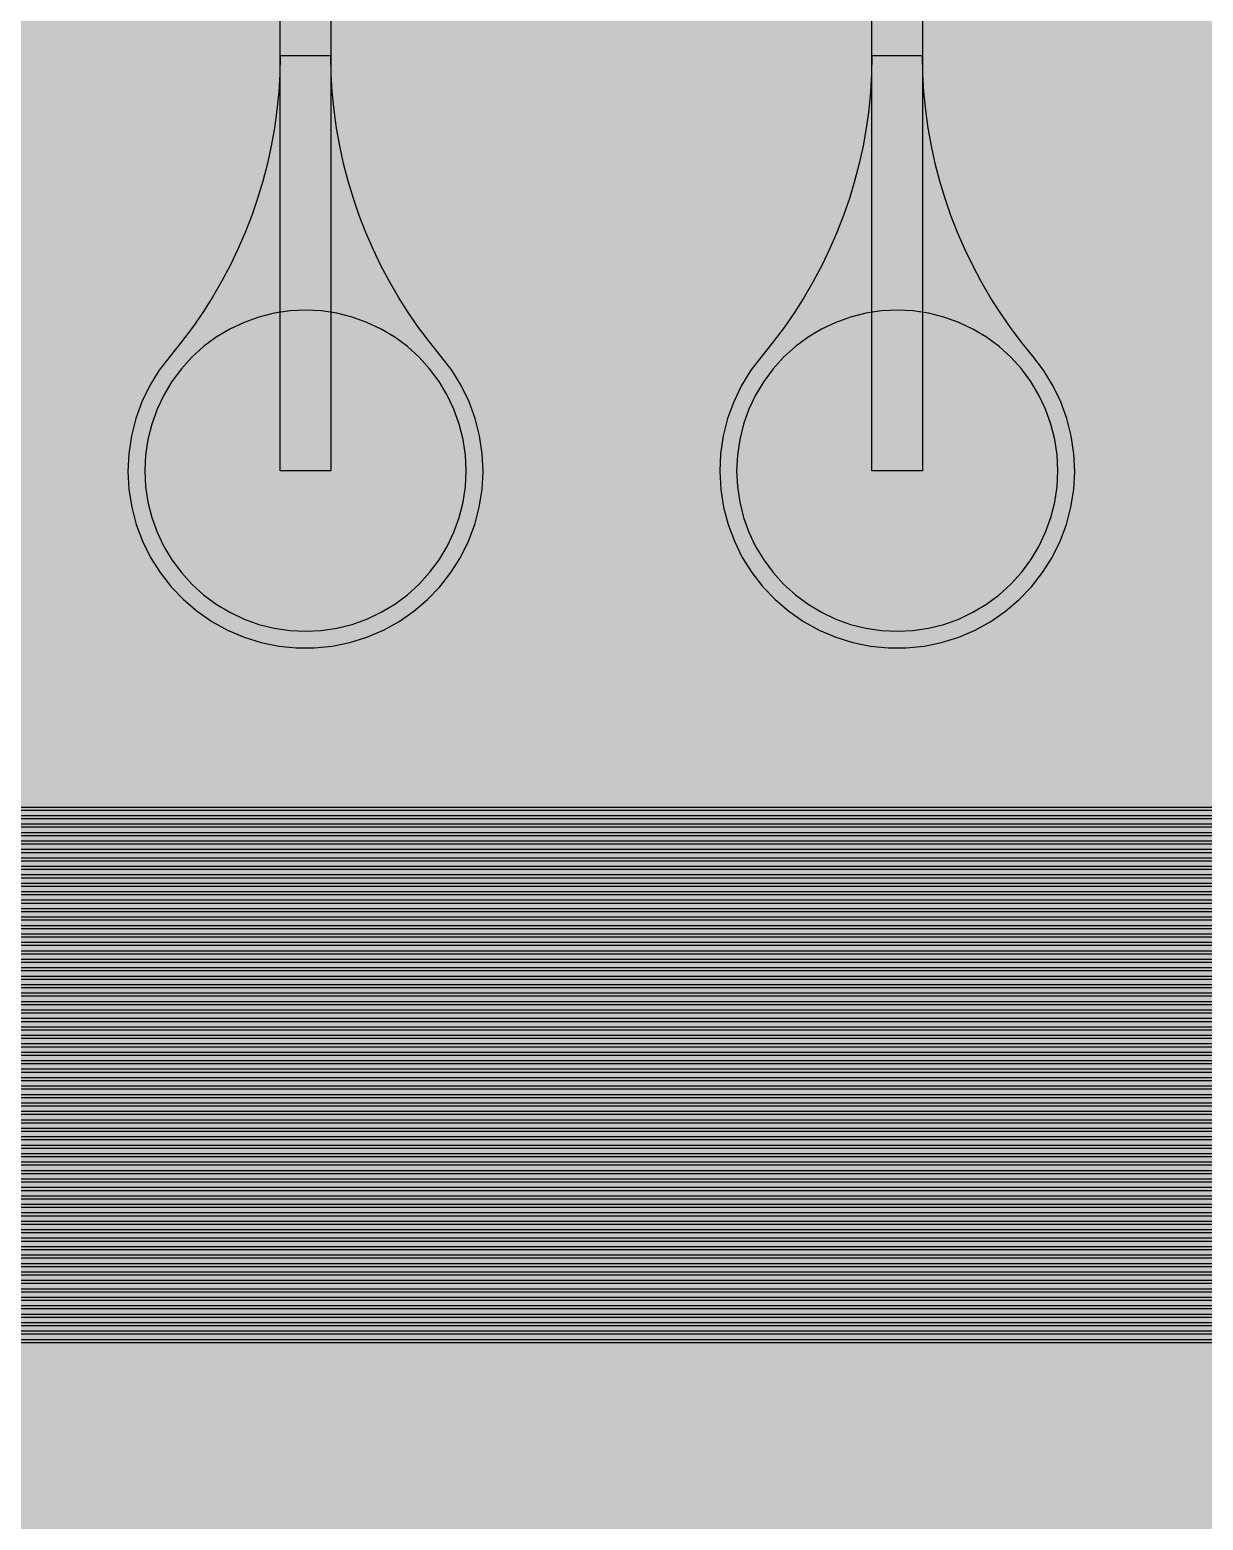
# Model space of a CAD drawing. Header units: metres. Extents: x -7240 to 10960, y -29667 to 1823.
# Drawn here: x -4015 to -3321, y -25513 to -24632 of the extents above; entities that cross this region are included whole.
import ezdxf

# ---------------------------------------------------------------- set-up
doc = ezdxf.new("R2010")
doc.units = ezdxf.units.M
for name, color, linetype in [('Metal1', 4, 'CONTINUOUS'), ('Polyimide', 7, 'CONTINUOUS'), ('Polyimide_Negative', 5, 'CONTINUOUS')]:
    doc.layers.add(name, color=color, linetype=linetype)

msp = doc.modelspace()

# ---------------------------------------------------------------- hatches: boundary and pattern name
at = {"layer": 'Polyimide'}
msp.add_hatch(color=7, dxfattribs=at).paths.add_polyline_path([(4088.45, -11806.89), (4098.72, -11851.21), (4115.58, -11893.47), (4138.63, -11932.7), (4167.35, -11967.99), (4201.08, -11998.53), (4239.03, -12023.62), (4280.35, -12042.68), (4349.18, -12073.73), (4413.2, -12113.76), (4471.26, -12162.04), (4522.3, -12217.69), (4565.39, -12279.7), (4599.74, -12346.94), (4624.73, -12418.19), (4639.91, -12492.16), (4645, -12567.5), (4639.91, -12642.84), (4624.73, -12716.8), (4599.74, -12788.06), (4565.39, -12855.3), (4522.3, -12917.31), (4471.26, -12972.96), (4413.2, -13021.24), (4349.18, -13061.27), (4280.35, -13092.32), (4239.03, -13111.38), (4201.08, -13136.47), (4167.35, -13167.01), (4138.63, -13202.3), (4115.58, -13241.52), (4098.72, -13283.78), (4088.45, -13328.11), (4085, -13373.48), (4085, -13567.5), (4099.45, -13861.55), (4142.64, -14152.77), (4214.18, -14438.35), (4313.36, -14715.55), (4439.24, -14981.69), (4590.59, -15234.21), (4765.97, -15470.68), (4963.68, -15688.82), (5181.82, -15886.53), (5418.29, -16061.91), (5670.81, -16213.26), (5936.95, -16339.14), (6214.15, -16438.32), (6499.73, -16509.85), (6790.95, -16553.05), (7085, -16567.5), (9960.38, -16567.5), (10038.79, -16571.35), (10116.45, -16582.87), (10192.6, -16601.95), (10266.52, -16628.4), (10337.49, -16661.96), (10404.83, -16702.32), (10467.89, -16749.09), (10526.06, -16801.81), (10578.78, -16859.98), (10625.55, -16923.04), (10665.91, -16990.38), (10699.48, -17061.35), (10725.93, -17135.27), (10745, -17211.43), (10756.52, -17289.08), (10760.38, -17367.5), (10760.38, -21957.3), (10721.61, -22012.91), (10685.97, -22070.59), (10653.58, -22130.14), (10624.53, -22191.39), (10598.92, -22254.16), (10576.82, -22318.25), (10558.3, -22383.46), (10543.41, -22449.6), (10532.21, -22516.46), (10524.72, -22583.84), (10520.97, -22651.53), (10520.97, -22719.32), (10524.72, -22787.01), (10532.21, -22854.38), (10543.41, -22921.24), (10558.3, -22987.38), (10576.82, -23052.6), (10598.92, -23116.68), (10624.53, -23179.45), (10653.58, -23240.71), (10685.97, -23300.26), (10721.61, -23357.93), (10760.38, -23413.54), (10760.38, -28667.5), (10756.52, -28745.91), (10745, -28823.57), (10725.93, -28899.73), (10699.48, -28973.65), (10665.91, -29044.62), (10625.55, -29111.96), (10578.78, -29175.01), (10526.06, -29233.19), (10467.89, -29285.91), (10404.83, -29332.68), (10337.49, -29373.04), (10266.52, -29406.6), (10192.6, -29433.05), (10116.45, -29452.13), (10038.79, -29463.65), (9960.38, -29467.5), (-6239.63, -29467.5), (-6318.04, -29463.65), (-6395.7, -29452.13), (-6471.85, -29433.05), (-6545.77, -29406.6), (-6616.74, -29373.04), (-6684.08, -29332.68), (-6747.14, -29285.91), (-6805.31, -29233.19), (-6858.03, -29175.01), (-6904.8, -29111.96), (-6945.16, -29044.62), (-6978.73, -28973.65), (-7005.18, -28899.73), (-7024.25, -28823.57), (-7035.77, -28745.91), (-7039.63, -28667.5), (-7039.63, -23426.32), (-6999.36, -23370.07), (-6962.33, -23311.63), (-6928.66, -23251.2), (-6898.45, -23188.96), (-6871.81, -23125.12), (-6848.81, -23059.88), (-6829.53, -22993.44), (-6814.04, -22926.02), (-6802.37, -22857.83), (-6794.57, -22789.09), (-6790.67, -22720.02), (-6790.67, -22650.84), (-6794.57, -22581.77), (-6802.37, -22513.03), (-6814.04, -22444.84), (-6829.53, -22377.42), (-6848.81, -22310.98), (-6871.81, -22245.74), (-6898.45, -22181.89), (-6928.66, -22119.66), (-6962.33, -22059.22), (-6999.36, -22000.79), (-7039.63, -21944.54), (-7039.63, -17367.5), (-7035.77, -17289.08), (-7024.25, -17211.43), (-7005.18, -17135.27), (-6978.73, -17061.35), (-6945.16, -16990.38), (-6904.8, -16923.04), (-6858.03, -16859.98), (-6805.31, -16801.81), (-6747.14, -16749.09), (-6684.08, -16702.32), (-6616.74, -16661.96), (-6545.77, -16628.4), (-6471.85, -16601.95), (-6395.7, -16582.87), (-6318.04, -16571.35), (-6239.63, -16567.5), (-3334, -16567.5), (-3039.95, -16553.05), (-2748.73, -16509.85), (-2463.15, -16438.32), (-2185.95, -16339.14), (-1919.81, -16213.26), (-1667.29, -16061.91), (-1430.82, -15886.53), (-1212.68, -15688.82), (-1014.97, -15470.68), (-839.59, -15234.21), (-688.24, -14981.69), (-562.36, -14715.55), (-463.18, -14438.35), (-391.64, -14152.77), (-348.45, -13861.55), (-334, -13567.5), (-334, -13373.48), (-337.45, -13328.11), (-347.72, -13283.78), (-364.58, -13241.52), (-387.63, -13202.3), (-416.35, -13167.01), (-450.08, -13136.47), (-488.03, -13111.38), (-529.35, -13092.32), (-529.35, -13092.32), (-598.18, -13061.27), (-662.2, -13021.24), (-720.26, -12972.96), (-771.3, -12917.31), (-814.39, -12855.3), (-848.74, -12788.06), (-873.73, -12716.8), (-888.91, -12642.84), (-894, -12567.5), (-888.91, -12492.16), (-873.73, -12418.19), (-848.74, -12346.94), (-814.39, -12279.7), (-771.3, -12217.69), (-720.26, -12162.04), (-662.2, -12113.76), (-598.18, -12073.73), (-529.35, -12042.68), (-488.03, -12023.62), (-450.08, -11998.53), (-416.35, -11967.99), (-387.63, -11932.7), (-364.58, -11893.47), (-347.72, -11851.21), (-337.45, -11806.89), (-334, -11761.52), (-334, -11074.31), (-337.45, -11028.94), (-347.72, -10984.62), (-364.58, -10942.36), (-387.63, -10903.13), (-416.35, -10867.84), (-450.08, -10837.3), (-488.03, -10812.21), (-529.35, -10793.16), (-529.35, -10793.16), (-598.18, -10762.1), (-662.2, -10722.07), (-720.26, -10673.8), (-771.3, -10618.15), (-814.39, -10556.13), (-848.74, -10488.89), (-873.73, -10417.64), (-888.91, -10343.67), (-894, -10268.33), (-888.91, -10192.99), (-873.73, -10119.03), (-848.74, -10047.77), (-814.39, -9980.53), (-771.3, -9918.52), (-720.26, -9862.87), (-662.2, -9814.59), (-598.18, -9774.56), (-529.35, -9743.51), (-488.03, -9724.45), (-450.08, -9699.36), (-416.35, -9668.82), (-387.63, -9633.53), (-364.58, -9594.31), (-347.72, -9552.05), (-337.45, -9507.72), (-334, -9462.35), (-334, -8775.14), (-337.45, -8729.78), (-347.72, -8685.45), (-364.58, -8643.19), (-387.63, -8603.96), (-416.35, -8568.68), (-450.08, -8538.14), (-488.03, -8513.05), (-529.35, -8493.99), (-529.35, -8493.99), (-598.18, -8462.94), (-662.2, -8422.91), (-720.26, -8374.63), (-771.3, -8318.98), (-814.39, -8256.97), (-848.74, -8189.73), (-873.73, -8118.47), (-888.91, -8044.5), (-894, -7969.17), (-888.91, -7893.83), (-873.73, -7819.86), (-848.74, -7748.61), (-814.39, -7681.36), (-771.3, -7619.35), (-720.26, -7563.7), (-662.2, -7515.42), (-598.18, -7475.4), (-529.35, -7444.34), (-529.35, -7444.34), (-488.03, -7425.28), (-450.08, -7400.2), (-416.35, -7369.66), (-387.63, -7334.37), (-364.58, -7295.14), (-347.72, -7252.88), (-337.45, -7208.56), (-334, -7163.19), (-334, -6475.98), (-337.45, -6430.61), (-347.72, -6386.29), (-364.58, -6344.02), (-387.63, -6304.8), (-416.35, -6269.51), (-450.08, -6238.97), (-488.03, -6213.88), (-529.35, -6194.82), (-529.35, -6194.82), (-598.18, -6163.77), (-662.2, -6123.74), (-720.26, -6075.46), (-771.3, -6019.81), (-814.39, -5957.8), (-848.74, -5890.56), (-873.73, -5819.31), (-888.91, -5745.34), (-894, -5670), (-888.91, -5594.66), (-873.73, -5520.69), (-848.74, -5449.44), (-814.39, -5382.2), (-771.3, -5320.19), (-720.26, -5264.54), (-662.2, -5216.26), (-598.18, -5176.23), (-529.35, -5145.18), (-529.35, -5145.18), (-488.03, -5126.12), (-450.08, -5101.03), (-416.35, -5070.49), (-387.63, -5035.2), (-364.58, -4995.98), (-347.72, -4953.71), (-337.45, -4909.39), (-334, -4864.02), (-334, 380), (-334, 1522.5), (-289, 1522.5), (-288.78, 1515.63), (-288.1, 1508.79), (-286.98, 1502.02), (-285.42, 1495.32), (-283.43, 1488.75), (-281.01, 1482.32), (-278.17, 1476.06), (-274.93, 1470), (-271.3, 1464.17), (-267.3, 1458.58), (-262.94, 1453.27), (-258.25, 1448.25), (-253.23, 1443.56), (-247.92, 1439.2), (-242.33, 1435.2), (-236.5, 1431.57), (-230.44, 1428.33), (-224.18, 1425.49), (-217.75, 1423.07), (-211.18, 1421.08), (-204.48, 1419.52), (-197.71, 1418.4), (-190.87, 1417.72), (-184, 1417.5), (-177.13, 1417.72), (-170.29, 1418.4), (-163.52, 1419.52), (-156.82, 1421.08), (-150.25, 1423.07), (-143.82, 1425.49), (-137.56, 1428.33), (-131.5, 1431.57), (-125.67, 1435.2), (-120.08, 1439.2), (-114.77, 1443.56), (-109.75, 1448.25), (-105.06, 1453.27), (-100.7, 1458.58), (-96.7, 1464.17), (-93.07, 1470), (-89.83, 1476.06), (-86.99, 1482.32), (-84.57, 1488.75), (-82.58, 1495.32), (-81.02, 1502.02), (-79.9, 1508.79), (-79.22, 1515.63), (-79, 1522.5), (1786, 1522.5), (3835, 1522.5), (3835.21, 1529.04), (3835.86, 1535.55), (3836.92, 1542.01), (3838.41, 1548.38), (3840.31, 1554.64), (3842.61, 1560.77), (3845.31, 1566.73), (3848.4, 1572.5), (3851.85, 1578.06), (3855.66, 1583.38), (3859.82, 1588.43), (3864.29, 1593.21), (3869.07, 1597.68), (3874.12, 1601.84), (3879.44, 1605.65), (3885, 1609.1), (3890.77, 1612.19), (3896.73, 1614.89), (3902.86, 1617.19), (3909.12, 1619.09), (3915.49, 1620.58), (3921.95, 1621.64), (3928.46, 1622.29), (3935, 1622.5), (3941.54, 1622.29), (3948.05, 1621.64), (3954.51, 1620.58), (3960.88, 1619.09), (3967.14, 1617.19), (3973.27, 1614.89), (3979.23, 1612.19), (3985, 1609.1), (3990.56, 1605.65), (3995.88, 1601.84), (4000.93, 1597.68), (4005.71, 1593.21), (4010.18, 1588.43), (4014.34, 1583.38), (4018.15, 1578.06), (4021.6, 1572.5), (4024.69, 1566.73), (4027.39, 1560.77), (4029.69, 1554.64), (4031.59, 1548.38), (4033.08, 1542.01), (4034.14, 1535.55), (4034.79, 1529.04), (4035, 1522.5), (4085, 1522.5), (4085, 380), (4085, 330), (4085, -4864.02), (4088.45, -4909.39), (4098.72, -4953.71), (4115.58, -4995.98), (4138.63, -5035.2), (4167.35, -5070.49), (4201.08, -5101.03), (4239.03, -5126.12), (4280.35, -5145.18), (4280.35, -5145.18), (4349.18, -5176.23), (4413.2, -5216.26), (4471.26, -5264.54), (4522.3, -5320.19), (4565.39, -5382.2), (4599.74, -5449.44), (4624.73, -5520.69), (4639.91, -5594.66), (4645, -5670), (4639.91, -5745.34), (4624.73, -5819.31), (4599.74, -5890.56), (4565.39, -5957.8), (4522.3, -6019.81), (4471.26, -6075.46), (4413.2, -6123.74), (4349.18, -6163.77), (4280.35, -6194.82), (4239.03, -6213.88), (4201.08, -6238.97), (4167.35, -6269.51), (4138.63, -6304.8), (4115.58, -6344.02), (4098.72, -6386.29), (4088.45, -6430.61), (4085, -6475.98), (4085, -11761.52), (4088.45, -11806.89)])

# ---------------------------------------------------------------- linework, layer by layer
at = {"layer": 'Metal1'}
for points in [[(1538.87, -18191.69), (1538.87, -25377.91), (1508.29, -25408.5), (-6037.54, -25408.5), (-6068.12, -25377.91), (-6068.12, -22796.59), (-6037.54, -22766), (1.94, -22766), (49.5, -22789.85), (108.81, -22884.64), (186.22, -23035.66), (159.53, -23049.34), (82.12, -22898.32), (41.2, -22797.55), (1.38, -22768), (-6036.71, -22768), (-6066.12, -22797.41), (-6066.12, -25377.09), (-6036.71, -25406.5), (1507.46, -25406.5), (1536.87, -25377.09), (1536.87, -18191.69)], [(1533.87, -18191.69), (1533.87, -25372.91), (1503.29, -25403.5), (-6032.54, -25403.5), (-6063.12, -25372.91), (-6063.12, -22801.59), (-6032.54, -22771), (-31.71, -22771), (1.78, -22800.38), (12.88, -22964.16), (12.88, -23782.5), (-17.12, -23782.5), (-17.12, -22964.16), (-6.03, -22803.62), (-32.54, -22773), (-6031.71, -22773), (-6061.12, -22802.41), (-6061.12, -25372.09), (-6031.71, -25401.5), (1502.46, -25401.5), (1531.87, -25372.09), (1531.87, -18191.69)], [(1528.87, -18191.69), (1528.87, -25367.91), (1498.29, -25398.5), (-6027.54, -25398.5), (-6058.12, -25367.91), (-6058.12, -22806.59), (-6027.54, -22776), (-348.06, -22776), (-299.94, -22799.4), (-243.57, -22885.63), (-163.88, -23035.46), (-190.37, -23049.54), (-270.06, -22899.71), (-308.56, -22807.58), (-348.62, -22778), (-6026.71, -22778), (-6056.12, -22807.41), (-6056.12, -25367.09), (-6026.71, -25396.5), (1497.46, -25396.5), (1526.87, -25367.09), (1526.87, -18191.69)], [(1523.88, -18191.69), (1523.88, -25362.91), (1493.29, -25393.5), (-6022.54, -25393.5), (-6053.12, -25362.91), (-6053.12, -22811.59), (-6022.54, -22781), (-381.71, -22781), (-348.19, -22810.37), (-337.12, -22972.16), (-337.12, -23782.5), (-367.12, -23782.5), (-367.12, -22972.16), (-356.06, -22813.63), (-382.54, -22783), (-6021.71, -22783), (-6051.12, -22812.41), (-6051.12, -25362.09), (-6021.71, -25391.5), (1492.46, -25391.5), (1521.88, -25362.09), (1521.88, -18191.69)], [(1518.87, -18191.69), (1518.87, -25357.91), (1488.29, -25388.5), (-6017.54, -25388.5), (-6048.12, -25357.91), (-6048.12, -22816.59), (-6017.54, -22786), (-698.07, -22786), (-649.35, -22808.9), (-596.09, -22886.71), (-514, -23035.24), (-540.25, -23049.76), (-622.34, -22901.23), (-658.31, -22817.61), (-698.61, -22788), (-6016.71, -22788), (-6046.12, -22817.41), (-6046.12, -25357.09), (-6016.71, -25386.5), (1487.46, -25386.5), (1516.87, -25357.09), (1516.87, -18191.69)], [(1513.87, -18191.69), (1513.87, -25352.91), (1483.29, -25383.5), (-6012.54, -25383.5), (-6043.12, -25352.91), (-6043.12, -22821.59), (-6012.54, -22791), (-731.71, -22791), (-698.16, -22820.36), (-687.12, -22980.16), (-687.12, -23782.5), (-717.12, -23782.5), (-717.12, -22980.16), (-706.09, -22823.64), (-732.54, -22793), (-6011.71, -22793), (-6041.12, -22822.41), (-6041.12, -25352.09), (-6011.71, -25381.5), (1482.46, -25381.5), (1511.87, -25352.09), (1511.87, -18191.69)], [(1508.87, -18191.69), (1508.87, -25347.91), (1478.29, -25378.5), (-6007.54, -25378.5), (-6038.12, -25347.91), (-6038.12, -22826.59), (-6007.54, -22796), (-1048.07, -22796), (-998.71, -22818.35), (-948.74, -22887.92), (-864.12, -23035.02), (-890.13, -23049.98), (-974.74, -22902.87), (-1008.05, -22827.66), (-1048.61, -22798), (-6006.71, -22798), (-6036.12, -22827.41), (-6036.12, -25347.09), (-6006.71, -25376.5), (1477.46, -25376.5), (1506.87, -25347.09), (1506.87, -18191.69)], [(1503.88, -18191.69), (1503.88, -25342.91), (1473.29, -25373.5), (-6002.54, -25373.5), (-6033.12, -25342.91), (-6033.12, -22831.59), (-6002.54, -22801), (-1081.71, -22801), (-1048.13, -22830.35), (-1037.12, -22988.16), (-1037.12, -23782.5), (-1067.12, -23782.5), (-1067.12, -22988.16), (-1056.12, -22833.65), (-1082.54, -22803), (-6001.71, -22803), (-6031.12, -22832.41), (-6031.12, -25342.09), (-6001.71, -25371.5), (1472.46, -25371.5), (1501.88, -25342.09), (1501.88, -18191.69)], [(1498.87, -18191.69), (1498.87, -25337.91), (1468.29, -25368.5), (-5997.54, -25368.5), (-6028.12, -25337.91), (-6028.12, -22836.59), (-5997.54, -22806), (-1398.07, -22806), (-1348.04, -22827.73), (-1301.53, -22889.24), (-1214.26, -23034.79), (-1239.99, -23050.21), (-1327.26, -22904.67), (-1357.79, -22837.73), (-1398.6, -22808), (-5996.71, -22808), (-6026.12, -22837.41), (-6026.12, -25337.09), (-5996.71, -25366.5), (1467.46, -25366.5), (1496.87, -25337.09), (1496.87, -18191.69)], [(1493.88, -18191.69), (1493.88, -25332.91), (1463.29, -25363.5), (-5992.54, -25363.5), (-6023.12, -25332.91), (-6023.12, -22841.59), (-5992.54, -22811), (-1431.71, -22811), (-1398.1, -22840.33), (-1387.12, -22996.16), (-1387.12, -23782.5), (-1417.12, -23782.5), (-1417.12, -22996.16), (-1406.15, -22843.67), (-1432.54, -22813), (-5991.71, -22813), (-6021.12, -22842.41), (-6021.12, -25332.09), (-5991.71, -25361.5), (1462.46, -25361.5), (1491.88, -25332.09), (1491.88, -18191.69)], [(1488.87, -18191.69), (1488.87, -25327.91), (1458.29, -25358.5), (-5987.54, -25358.5), (-6018.12, -25327.91), (-6018.12, -22846.59), (-5987.54, -22816), (-1748.08, -22816), (-1697.31, -22837.04), (-1654.48, -22890.71), (-1564.41, -23034.54), (-1589.84, -23050.46), (-1679.91, -22906.63), (-1707.52, -22847.81), (-1748.6, -22818), (-5986.71, -22818), (-6016.12, -22847.41), (-6016.12, -25327.09), (-5986.71, -25356.5), (1457.46, -25356.5), (1486.87, -25327.09), (1486.87, -18191.69)], [(1483.88, -18191.69), (1483.88, -25322.91), (1453.29, -25353.5), (-5982.54, -25353.5), (-6013.12, -25322.91), (-6013.12, -22851.59), (-5982.54, -22821), (-1781.71, -22821), (-1748.07, -22850.32), (-1737.12, -23004.16), (-1737.12, -23782.5), (-1767.12, -23782.5), (-1767.12, -23004.16), (-1756.18, -22853.68), (-1782.54, -22823), (-5981.71, -22823), (-6011.12, -22852.41), (-6011.12, -25322.09), (-5981.71, -25351.5), (1452.46, -25351.5), (1481.88, -25322.09), (1481.88, -18191.69)], [(1478.87, -18191.69), (1478.87, -25317.91), (1448.29, -25348.5), (-5977.54, -25348.5), (-6008.12, -25317.91), (-6008.12, -22856.59), (-5977.54, -22826), (-2098.09, -22826), (-2046.54, -22846.26), (-2007.59, -22892.33), (-1914.58, -23034.28), (-1939.67, -23050.72), (-2032.69, -22908.78), (-2057.25, -22857.92), (-2098.59, -22828), (-5976.71, -22828), (-6006.12, -22857.41), (-6006.12, -25317.09), (-5976.71, -25346.5), (1447.46, -25346.5), (1476.87, -25317.09), (1476.87, -18191.69)], [(1473.88, -18191.69), (1473.88, -25312.91), (1443.29, -25343.5), (-5972.54, -25343.5), (-6003.12, -25312.91), (-6003.12, -22861.59), (-5972.54, -22831), (-2131.71, -22831), (-2098.04, -22860.31), (-2087.12, -23012.16), (-2087.12, -23782.5), (-2117.12, -23782.5), (-2117.12, -23012.16), (-2106.21, -22863.69), (-2132.54, -22833), (-5971.71, -22833), (-6001.12, -22862.41), (-6001.12, -25312.09), (-5971.71, -25341.5), (1442.46, -25341.5), (1471.88, -25312.09), (1471.88, -18191.69)], [(1468.87, -18191.69), (1468.87, -25307.91), (1438.29, -25338.5), (-5967.54, -25338.5), (-5998.12, -25307.91), (-5998.12, -22866.59), (-5967.54, -22836), (-2448.09, -22836), (-2395.71, -22855.38), (-2360.87, -22894.14), (-2264.76, -23034), (-2289.49, -23051), (-2385.6, -22911.13), (-2406.98, -22868.07), (-2448.59, -22838), (-5966.71, -22838), (-5996.12, -22867.41), (-5996.12, -25307.09), (-5966.71, -25336.5), (1437.46, -25336.5), (1466.87, -25307.09), (1466.87, -18191.69)], [(1463.88, -18191.69), (1463.88, -25302.91), (1433.29, -25333.5), (-5962.54, -25333.5), (-5993.12, -25302.91), (-5993.12, -22871.59), (-5962.54, -22841), (-2481.71, -22841), (-2448.01, -22870.29), (-2437.12, -23020.16), (-2437.12, -23782.5), (-2467.12, -23782.5), (-2467.12, -23020.16), (-2456.24, -22873.71), (-2482.54, -22843), (-5961.71, -22843), (-5991.12, -22872.41), (-5991.12, -25302.09), (-5961.71, -25331.5), (1432.46, -25331.5), (1461.88, -25302.09), (1461.88, -18191.69)], [(1458.87, -18191.69), (1458.87, -25297.91), (1428.29, -25328.5), (-5957.54, -25328.5), (-5988.12, -25297.91), (-5988.12, -22876.59), (-5957.54, -22846), (-2798.1, -22846), (-2744.82, -22864.38), (-2714.34, -22896.15), (-2614.97, -23033.72), (-2639.28, -23051.28), (-2738.65, -22913.71), (-2756.72, -22878.25), (-2798.58, -22848), (-5956.71, -22848), (-5986.12, -22877.41), (-5986.12, -25297.09), (-5956.71, -25326.5), (1427.46, -25326.5), (1456.87, -25297.09), (1456.87, -18191.69)], [(1453.88, -18191.69), (1453.88, -25292.91), (1423.29, -25323.5), (-5952.54, -25323.5), (-5983.12, -25292.91), (-5983.12, -22881.59), (-5952.54, -22851), (-2831.71, -22851), (-2797.98, -22880.28), (-2787.12, -23028.16), (-2787.12, -23782.5), (-2817.12, -23782.5), (-2817.12, -23028.16), (-2806.27, -22883.72), (-2832.54, -22853), (-5951.71, -22853), (-5981.12, -22882.41), (-5981.12, -25292.09), (-5951.71, -25321.5), (1422.46, -25321.5), (1451.88, -25292.09), (1451.88, -18191.69)], [(1448.87, -18191.69), (1448.87, -25287.91), (1418.29, -25318.5), (-5947.54, -25318.5), (-5978.12, -25287.91), (-5978.12, -22886.59), (-5947.54, -22856), (-3148.1, -22856), (-3093.87, -22873.24), (-3067.98, -22898.38), (-2965.19, -23033.41), (-2989.06, -23051.59), (-3091.85, -22916.55), (-3106.46, -22888.5), (-3148.57, -22858), (-5946.71, -22858), (-5976.12, -22887.41), (-5976.12, -25287.09), (-5946.71, -25316.5), (1417.46, -25316.5), (1446.87, -25287.09), (1446.87, -18191.69)], [(1443.88, -18191.69), (1443.88, -25282.91), (1413.29, -25313.5), (-5942.54, -25313.5), (-5973.12, -25282.91), (-5973.12, -22891.59), (-5942.54, -22861), (-3181.71, -22861), (-3147.94, -22890.27), (-3137.12, -23036.16), (-3137.12, -23782.5), (-3167.12, -23782.5), (-3167.12, -23036.16), (-3156.31, -22893.73), (-3182.54, -22863), (-5941.71, -22863), (-5971.12, -22892.41), (-5971.12, -25282.09), (-5941.71, -25311.5), (1412.46, -25311.5), (1441.88, -25282.09), (1441.88, -18191.69)], [(1438.88, -18191.69), (1438.88, -25277.91), (1408.29, -25308.5), (-5937.54, -25308.5), (-5968.12, -25277.91), (-5968.12, -22896.59), (-5937.54, -22866), (-3532.43, -22866), (-3476.62, -22881.03), (-3436.52, -22911.89), (-3316.52, -23031.89), (-3337.73, -23053.11), (-3457.73, -22933.11), (-3486.21, -22895.39), (-3532.82, -22868), (-5936.71, -22868), (-5966.12, -22897.41), (-5966.12, -25277.09), (-5936.71, -25306.5), (1407.46, -25306.5), (1436.88, -25277.09), (1436.88, -18191.69)], [(1433.88, -18191.69), (1433.88, -25272.91), (1403.29, -25303.5), (-5932.54, -25303.5), (-5963.12, -25272.91), (-5963.12, -22901.59), (-5932.54, -22871), (-3531.71, -22871), (-3497.91, -22900.25), (-3487.12, -23044.16), (-3487.12, -23782.5), (-3517.12, -23782.5), (-3517.12, -23044.16), (-3506.34, -22903.75), (-3532.54, -22873), (-5931.71, -22873), (-5961.12, -22902.41), (-5961.12, -25272.09), (-5931.71, -25301.5), (1402.46, -25301.5), (1431.88, -25272.09), (1431.88, -18191.69)], [(1428.87, -18191.69), (1428.87, -25267.91), (1398.29, -25298.5), (-5927.54, -25298.5), (-5958.12, -25267.91), (-5958.12, -22906.59), (-5927.54, -22876), (-3872.43, -22876), (-3815.95, -22890.04), (-3786.52, -22911.89), (-3666.52, -23031.89), (-3687.73, -23053.11), (-3807.73, -22933.11), (-3826.87, -22906.39), (-3872.82, -22878), (-5926.71, -22878), (-5956.12, -22907.41), (-5956.12, -25267.09), (-5926.71, -25296.5), (1397.46, -25296.5), (1426.87, -25267.09), (1426.87, -18191.69)], [(1423.88, -18191.69), (1423.88, -25262.91), (1393.29, -25293.5), (-5922.54, -25293.5), (-5953.12, -25262.91), (-5953.12, -22911.59), (-5922.54, -22881), (-3881.71, -22881), (-3847.87, -22910.24), (-3837.12, -23052.16), (-3837.12, -23782.5), (-3867.12, -23782.5), (-3867.12, -23052.16), (-3856.38, -22913.76), (-3882.54, -22883), (-5921.71, -22883), (-5951.12, -22912.41), (-5951.12, -25262.09), (-5921.71, -25291.5), (1392.46, -25291.5), (1421.88, -25262.09), (1421.88, -18191.69)], [(1418.88, -18191.69), (1418.88, -25257.91), (1388.29, -25288.5), (-5917.54, -25288.5), (-5948.12, -25257.91), (-5948.12, -22916.59), (-5917.54, -22886), (-4212.43, -22886), (-4155.03, -22898.67), (-4136.52, -22911.89), (-4016.52, -23031.89), (-4037.73, -23053.11), (-4157.73, -22933.11), (-4167.79, -22917.76), (-4212.82, -22888), (-5916.71, -22888), (-5946.12, -22917.41), (-5946.12, -25257.09), (-5916.71, -25286.5), (1387.46, -25286.5), (1416.88, -25257.09), (1416.88, -18191.69)], [(1413.87, -18191.69), (1413.87, -25252.91), (1383.29, -25283.5), (-5912.54, -25283.5), (-5943.12, -25252.91), (-5943.12, -22921.59), (-5912.54, -22891), (-4231.71, -22891), (-4197.84, -22920.22), (-4187.12, -23060.16), (-4187.12, -23782.5), (-4217.12, -23782.5), (-4217.12, -23060.16), (-4206.41, -22923.78), (-4232.54, -22893), (-5911.71, -22893), (-5941.12, -22922.41), (-5941.12, -25252.09), (-5911.71, -25281.5), (1382.46, -25281.5), (1411.87, -25252.09), (1411.87, -18191.69)], [(1408.87, -18191.69), (1408.87, -25247.91), (1378.29, -25278.5), (-5907.54, -25278.5), (-5938.12, -25247.91), (-5938.12, -22926.59), (-5907.54, -22896), (-4552.43, -22896), (-4493.7, -22906.67), (-4486.52, -22911.89), (-4366.52, -23031.89), (-4387.73, -23053.11), (-4507.73, -22933.11), (-4509.13, -22929.76), (-4552.82, -22898), (-5906.71, -22898), (-5936.12, -22927.41), (-5936.12, -25247.09), (-5906.71, -25276.5), (1377.46, -25276.5), (1406.87, -25247.09), (1406.87, -18191.69)], [(1403.87, -18191.69), (1403.87, -25242.91), (1373.29, -25273.5), (-5902.54, -25273.5), (-5933.12, -25242.91), (-5933.12, -22931.59), (-5902.54, -22901), (-4581.71, -22901), (-4547.8, -22930.21), (-4537.12, -23068.16), (-4537.12, -23782.5), (-4567.12, -23782.5), (-4567.12, -23068.16), (-4556.45, -22933.79), (-4582.54, -22903), (-5901.71, -22903), (-5931.12, -22932.41), (-5931.12, -25242.09), (-5901.71, -25271.5), (1372.46, -25271.5), (1401.87, -25242.09), (1401.87, -18191.69)], [(1398.88, -18191.69), (1398.88, -25237.91), (1368.29, -25268.5), (-5897.54, -25268.5), (-5928.12, -25237.91), (-5928.12, -22936.59), (-5897.54, -22906), (-4892.43, -22906), (-4832.91, -22915.5), (-4716.52, -23031.89), (-4737.73, -23053.11), (-4849.91, -22940.93), (-4892.82, -22908), (-5896.71, -22908), (-5926.12, -22937.41), (-5926.12, -25237.09), (-5896.71, -25266.5), (1367.46, -25266.5), (1396.88, -25237.09), (1396.88, -18191.69)], [(1393.87, -18191.69), (1393.87, -25232.91), (1363.29, -25263.5), (-5892.54, -25263.5), (-5923.12, -25232.91), (-5923.12, -22941.59), (-5892.54, -22911), (-4931.71, -22911), (-4897.76, -22940.19), (-4887.12, -23076.16), (-4887.12, -23782.5), (-4917.12, -23782.5), (-4917.12, -23076.16), (-4906.49, -22943.81), (-4932.54, -22913), (-5891.71, -22913), (-5921.12, -22942.41), (-5921.12, -25232.09), (-5891.71, -25261.5), (1362.46, -25261.5), (1391.87, -25232.09), (1391.87, -18191.69)], [(1388.87, -18191.69), (1388.87, -25227.91), (1358.29, -25258.5), (-5887.54, -25258.5), (-5918.12, -25227.91), (-5918.12, -22946.59), (-5887.54, -22916), (-5232.43, -22916), (-5172.91, -22925.5), (-5066.52, -23031.89), (-5087.73, -23053.11), (-5189.91, -22950.93), (-5232.82, -22918), (-5886.71, -22918), (-5916.12, -22947.41), (-5916.12, -25227.09), (-5886.71, -25256.5), (1357.46, -25256.5), (1386.87, -25227.09), (1386.87, -18191.69)], [(1383.87, -18191.69), (1383.87, -25222.91), (1353.29, -25253.5), (-5882.54, -25253.5), (-5913.12, -25222.91), (-5913.12, -22951.59), (-5882.54, -22921), (-5281.71, -22921), (-5247.72, -22950.18), (-5237.12, -23084.16), (-5237.12, -23782.5), (-5267.12, -23782.5), (-5267.12, -23084.16), (-5256.53, -22953.82), (-5282.54, -22923), (-5881.71, -22923), (-5911.12, -22952.41), (-5911.12, -25222.09), (-5881.71, -25251.5), (1352.46, -25251.5), (1381.87, -25222.09), (1381.87, -18191.69)], [(1378.88, -18191.69), (1378.88, -25217.91), (1348.29, -25248.5), (-5877.54, -25248.5), (-5908.12, -25217.91), (-5908.12, -23921.59), (-5877.54, -23891), (143.29, -23891), (179.63, -23919.2), (187.88, -23982.79), (187.88, -24152.5), (157.88, -24152.5), (157.88, -23982.79), (166.12, -23924.8), (142.46, -23893), (-5876.71, -23893), (-5906.12, -23922.41), (-5906.12, -25217.09), (-5876.71, -25246.5), (1347.46, -25246.5), (1376.88, -25217.09), (1376.88, -18191.69)], [(1373.87, -18191.69), (1373.87, -25212.91), (1343.29, -25243.5), (-5872.54, -25243.5), (-5903.12, -25212.91), (-5903.12, -23926.59), (-5872.54, -23896), (-31.71, -23896), (1.82, -23925.37), (12.88, -24086.16), (12.88, -24892.5), (-17.12, -24892.5), (-17.12, -24086.16), (-6.07, -23928.63), (-32.54, -23898), (-5871.71, -23898), (-5901.12, -23927.41), (-5901.12, -25212.09), (-5871.71, -25241.5), (1342.46, -25241.5), (1371.87, -25212.09), (1371.87, -18191.69)], [(1368.88, -18191.69), (1368.88, -25207.91), (1338.29, -25238.5), (-5867.54, -25238.5), (-5898.12, -25207.91), (-5898.12, -23931.59), (-5867.54, -23901), (-348.07, -23901), (-299.03, -23923.63), (-247.4, -23997.3), (-164.06, -24145.13), (-190.19, -24159.87), (-273.53, -24012.03), (-308.18, -23932.64), (-348.61, -23903), (-5866.71, -23903), (-5896.12, -23932.41), (-5896.12, -25207.09), (-5866.71, -25236.5), (1337.46, -25236.5), (1366.88, -25207.09), (1366.88, -18191.69)], [(1363.87, -18191.69), (1363.87, -25202.91), (1333.29, -25233.5), (-5862.54, -25233.5), (-5893.12, -25202.91), (-5893.12, -23936.59), (-5862.54, -23906), (-381.71, -23906), (-348.15, -23935.35), (-337.12, -24094.16), (-337.12, -24892.5), (-367.12, -24892.5), (-367.12, -24094.16), (-356.1, -23938.65), (-382.54, -23908), (-5861.71, -23908), (-5891.12, -23937.41), (-5891.12, -25202.09), (-5861.71, -25231.5), (1332.46, -25231.5), (1361.87, -25202.09), (1361.87, -18191.69)], [(1358.88, -18191.69), (1358.88, -25197.91), (1328.29, -25228.5), (-5857.54, -25228.5), (-5888.12, -25197.91), (-5888.12, -23941.59), (-5857.54, -23911), (-698.07, -23911), (-648.38, -23933.05), (-600.12, -23998.56), (-514.19, -24144.9), (-540.06, -24160.09), (-625.99, -24013.75), (-657.92, -23942.69), (-698.6, -23913), (-5856.71, -23913), (-5886.12, -23942.41), (-5886.12, -25197.09), (-5856.71, -25226.5), (1327.46, -25226.5), (1356.88, -25197.09), (1356.88, -18191.69)], [(1353.87, -18191.69), (1353.87, -25192.91), (1323.29, -25223.5), (-5852.54, -25223.5), (-5883.12, -25192.91), (-5883.12, -23946.59), (-5852.54, -23916), (-731.71, -23916), (-698.12, -23945.34), (-687.12, -24102.16), (-687.12, -24892.5), (-717.12, -24892.5), (-717.12, -24102.16), (-706.13, -23948.66), (-732.54, -23918), (-5851.71, -23918), (-5881.12, -23947.41), (-5881.12, -25192.09), (-5851.71, -25221.5), (1322.46, -25221.5), (1351.87, -25192.09), (1351.87, -18191.69)], [(1348.88, -18191.69), (1348.88, -25187.91), (1318.29, -25218.5), (-5847.54, -25218.5), (-5878.12, -25187.91), (-5878.12, -23951.59), (-5847.54, -23921), (-1048.08, -23921), (-997.68, -23942.4), (-952.99, -23999.96), (-864.33, -24144.66), (-889.92, -24160.34), (-978.57, -24015.63), (-1007.65, -23952.77), (-1048.6, -23923), (-5846.71, -23923), (-5876.12, -23952.41), (-5876.12, -25187.09), (-5846.71, -25216.5), (1317.46, -25216.5), (1346.88, -25187.09), (1346.88, -18191.69)], [(1343.87, -18191.69), (1343.87, -25182.91), (1313.29, -25213.5), (-5842.54, -25213.5), (-5873.12, -25182.91), (-5873.12, -23956.59), (-5842.54, -23926), (-1081.71, -23926), (-1048.09, -23955.33), (-1037.12, -24110.16), (-1037.12, -24892.5), (-1067.12, -24892.5), (-1067.12, -24110.16), (-1056.16, -23958.67), (-1082.54, -23928), (-5841.71, -23928), (-5871.12, -23957.41), (-5871.12, -25182.09), (-5841.71, -25211.5), (1312.46, -25211.5), (1341.87, -25182.09), (1341.87, -18191.69)], [(1338.88, -18191.69), (1338.88, -25177.91), (1308.29, -25208.5), (-5837.54, -25208.5), (-5868.12, -25177.91), (-5868.12, -23961.59), (-5837.54, -23931), (-1398.08, -23931), (-1346.93, -23951.66), (-1306.02, -24001.5), (-1214.49, -24144.41), (-1239.76, -24160.59), (-1331.28, -24017.68), (-1357.38, -23962.86), (-1398.59, -23933), (-5836.71, -23933), (-5866.12, -23962.41), (-5866.12, -25177.09), (-5836.71, -25206.5), (1307.46, -25206.5), (1336.88, -25177.09), (1336.88, -18191.69)], [(1333.88, -18191.69), (1333.88, -25172.91), (1303.29, -25203.5), (-5832.54, -25203.5), (-5863.12, -25172.91), (-5863.12, -23966.59), (-5832.54, -23936), (-1431.71, -23936), (-1398.06, -23965.31), (-1387.12, -24118.16), (-1387.12, -24892.5), (-1417.12, -24892.5), (-1417.12, -24118.16), (-1406.19, -23968.69), (-1432.54, -23938), (-5831.71, -23938), (-5861.12, -23967.41), (-5861.12, -25172.09), (-5831.71, -25201.5), (1302.46, -25201.5), (1331.88, -25172.09), (1331.88, -18191.69)], [(1328.88, -18191.69), (1328.88, -25167.91), (1298.29, -25198.5), (-5827.54, -25198.5), (-5858.12, -25167.91), (-5858.12, -23971.59), (-5827.54, -23941), (-1748.09, -23941), (-1696.13, -23960.84), (-1659.21, -24003.21), (-1564.67, -24144.14), (-1589.58, -24160.86), (-1684.12, -24019.93), (-1707.12, -23972.99), (-1748.59, -23943), (-5826.71, -23943), (-5856.12, -23972.41), (-5856.12, -25167.09), (-5826.71, -25196.5), (1297.46, -25196.5), (1326.88, -25167.09), (1326.88, -18191.69)], [(1323.87, -18191.69), (1323.87, -25162.91), (1293.29, -25193.5), (-5822.54, -25193.5), (-5853.12, -25162.91), (-5853.12, -23976.59), (-5822.54, -23946), (-1781.71, -23946), (-1748.02, -23975.3), (-1737.12, -24126.16), (-1737.12, -24892.5), (-1767.12, -24892.5), (-1767.12, -24126.16), (-1756.23, -23978.7), (-1782.54, -23948), (-5821.71, -23948), (-5851.12, -23977.41), (-5851.12, -25162.09), (-5821.71, -25191.5), (1292.46, -25191.5), (1321.87, -25162.09), (1321.87, -18191.69)], [(1318.88, -18191.69), (1318.88, -25157.91), (1288.29, -25188.5), (-5817.54, -25188.5), (-5848.12, -25157.91), (-5848.12, -23981.59), (-5817.54, -23951), (-2098.09, -23951), (-2045.28, -23969.9), (-2012.58, -24005.12), (-1914.86, -24143.86), (-1939.39, -24161.14), (-2037.11, -24022.39), (-2056.85, -23983.15), (-2098.58, -23953), (-5816.71, -23953), (-5846.12, -23982.41), (-5846.12, -25157.09), (-5816.71, -25186.5), (1287.46, -25186.5), (1316.88, -25157.09), (1316.88, -18191.69)], [(1313.88, -18191.69), (1313.88, -25152.91), (1283.29, -25183.5), (-5812.54, -25183.5), (-5843.12, -25152.91), (-5843.12, -23986.59), (-5812.54, -23956), (-2131.71, -23956), (-2097.99, -23985.29), (-2087.12, -24134.16), (-2087.12, -24892.5), (-2117.12, -24892.5), (-2117.12, -24134.16), (-2106.26, -23988.71), (-2132.54, -23958), (-5811.71, -23958), (-5841.12, -23987.41), (-5841.12, -25152.09), (-5811.71, -25181.5), (1282.46, -25181.5), (1311.88, -25152.09), (1311.88, -18191.69)], [(1308.88, -18191.69), (1308.88, -25147.91), (1278.29, -25178.5), (-5807.54, -25178.5), (-5838.12, -25147.91), (-5838.12, -23991.59), (-5807.54, -23961), (-2448.1, -23961), (-2394.36, -23978.83), (-2366.14, -24007.23), (-2265.07, -24143.57), (-2289.18, -24161.43), (-2390.24, -24025.1), (-2406.59, -23993.37), (-2448.58, -23963), (-5806.71, -23963), (-5836.12, -23992.41), (-5836.12, -25147.09), (-5806.71, -25176.5), (1277.46, -25176.5), (1306.88, -25147.09), (1306.88, -18191.69)], [(1303.87, -18191.69), (1303.87, -25142.91), (1273.29, -25173.5), (-5802.54, -25173.5), (-5833.12, -25142.91), (-5833.12, -23996.59), (-5802.54, -23966), (-2481.71, -23966), (-2447.96, -23995.27), (-2437.12, -24142.16), (-2437.12, -24892.5), (-2467.12, -24892.5), (-2467.12, -24142.16), (-2456.29, -23998.73), (-2482.54, -23968), (-5801.71, -23968), (-5831.12, -23997.41), (-5831.12, -25142.09), (-5801.71, -25171.5), (1272.46, -25171.5), (1301.87, -25142.09), (1301.87, -18191.69)], [(1298.88, -18191.69), (1298.88, -25137.91), (1268.29, -25168.5), (-5797.54, -25168.5), (-5828.12, -25137.91), (-5828.12, -24001.59), (-5797.54, -23971), (-2798.11, -23971), (-2743.36, -23987.61), (-2719.88, -24009.6), (-2615.31, -24143.26), (-2638.94, -24161.74), (-2743.51, -24028.08), (-2756.34, -24003.65), (-2798.57, -23973), (-5796.71, -23973), (-5826.12, -24002.41), (-5826.12, -25137.09), (-5796.71, -25166.5), (1267.46, -25166.5), (1296.88, -25137.09), (1296.88, -18191.69)], [(1293.88, -18191.69), (1293.88, -25132.91), (1263.29, -25163.5), (-5792.54, -25163.5), (-5823.12, -25132.91), (-5823.12, -24006.59), (-5792.54, -23976), (-2831.71, -23976), (-2797.92, -24005.26), (-2787.12, -24150.16), (-2787.12, -24892.5), (-2817.12, -24892.5), (-2817.12, -24150.16), (-2806.33, -24008.74), (-2832.54, -23978), (-5791.71, -23978), (-5821.12, -24007.41), (-5821.12, -25132.09), (-5791.71, -25161.5), (1262.46, -25161.5), (1291.88, -25132.09), (1291.88, -18191.69)], [(1288.87, -18191.69), (1288.87, -25127.91), (1258.29, -25158.5), (-5787.54, -25158.5), (-5818.12, -25127.91), (-5818.12, -24011.59), (-5787.54, -23981), (-3177.43, -23981), (-3121.31, -23995.57), (-3086.52, -24021.89), (-2966.52, -24141.89), (-2987.73, -24163.11), (-3107.73, -24043.11), (-3131.52, -24010.85), (-3177.82, -23983), (-5786.71, -23983), (-5816.12, -24012.41), (-5816.12, -25127.09), (-5786.71, -25156.5), (1257.46, -25156.5), (1286.87, -25127.09), (1286.87, -18191.69)], [(1283.87, -18191.69), (1283.87, -25122.91), (1253.29, -25153.5), (-5782.54, -25153.5), (-5813.12, -25122.91), (-5813.12, -24016.59), (-5782.54, -23986), (-3181.71, -23986), (-3147.89, -24015.25), (-3137.12, -24158.16), (-3137.12, -24892.5), (-3167.12, -24892.5), (-3167.12, -24158.16), (-3156.36, -24018.75), (-3182.54, -23988), (-5781.71, -23988), (-5811.12, -24017.41), (-5811.12, -25122.09), (-5781.71, -25151.5), (1252.46, -25151.5), (1281.87, -25122.09), (1281.87, -18191.69)], [(1278.87, -18191.69), (1278.87, -25117.91), (1248.29, -25148.5), (-5777.54, -25148.5), (-5808.12, -25117.91), (-5808.12, -24021.59), (-5777.54, -23991), (-3517.43, -23991), (-3460.53, -24004.41), (-3436.52, -24021.89), (-3316.52, -24141.89), (-3337.73, -24163.11), (-3457.73, -24043.11), (-3472.29, -24022.02), (-3517.82, -23993), (-5776.71, -23993), (-5806.12, -24022.41), (-5806.12, -25117.09), (-5776.71, -25146.5), (1247.46, -25146.5), (1276.87, -25117.09), (1276.87, -18191.69)], [(1273.88, -18191.69), (1273.88, -25112.91), (1243.29, -25143.5), (-5772.54, -25143.5), (-5803.12, -25112.91), (-5803.12, -24026.59), (-5772.54, -23996), (-3531.71, -23996), (-3497.85, -24025.23), (-3487.12, -24166.16), (-3487.12, -24892.5), (-3517.12, -24892.5), (-3517.12, -24166.16), (-3506.4, -24028.77), (-3532.54, -23998), (-5771.71, -23998), (-5801.12, -24027.41), (-5801.12, -25112.09), (-5771.71, -25141.5), (1242.46, -25141.5), (1271.88, -25112.09), (1271.88, -18191.69)], [(1268.87, -18191.69), (1268.87, -25107.91), (1238.29, -25138.5), (-5767.54, -25138.5), (-5798.12, -25107.91), (-5798.12, -24031.59), (-5767.54, -24001), (-3857.43, -24001), (-3799.43, -24012.77), (-3786.52, -24021.89), (-3666.52, -24141.89), (-3687.73, -24163.11), (-3807.73, -24043.11), (-3813.39, -24033.66), (-3857.82, -24003), (-5766.71, -24003), (-5796.12, -24032.41), (-5796.12, -25107.09), (-5766.71, -25136.5), (1237.46, -25136.5), (1266.87, -25107.09), (1266.87, -18191.69)], [(1263.87, -18191.69), (1263.87, -25102.91), (1233.29, -25133.5), (-5762.54, -25133.5), (-5793.12, -25102.91), (-5793.12, -24036.59), (-5762.54, -24006), (-3881.71, -24006), (-3847.82, -24035.22), (-3837.12, -24174.16), (-3837.12, -24892.5), (-3867.12, -24892.5), (-3867.12, -24174.16), (-3856.43, -24038.78), (-3882.54, -24008), (-5761.71, -24008), (-5791.12, -24037.41), (-5791.12, -25102.09), (-5761.71, -25131.5), (1232.46, -25131.5), (1261.87, -25102.09), (1261.87, -18191.69)], [(1258.87, -18191.69), (1258.87, -25097.91), (1228.29, -25128.5), (-5757.54, -25128.5), (-5788.12, -25097.91), (-5788.12, -24041.59), (-5757.54, -24011), (-4197.43, -24011), (-4137.91, -24020.5), (-4016.52, -24141.89), (-4037.73, -24163.11), (-4154.91, -24045.93), (-4197.82, -24013), (-5756.71, -24013), (-5786.12, -24042.41), (-5786.12, -25097.09), (-5756.71, -25126.5), (1227.46, -25126.5), (1256.87, -25097.09), (1256.87, -18191.69)], [(1253.88, -18191.69), (1253.88, -25092.91), (1223.29, -25123.5), (-5752.54, -25123.5), (-5783.12, -25092.91), (-5783.12, -24046.59), (-5752.54, -24016), (-4231.71, -24016), (-4197.78, -24045.2), (-4187.12, -24182.16), (-4187.12, -24892.5), (-4217.12, -24892.5), (-4217.12, -24182.16), (-4206.47, -24048.8), (-4232.54, -24018), (-5751.71, -24018), (-5781.12, -24047.41), (-5781.12, -25092.09), (-5751.71, -25121.5), (1222.46, -25121.5), (1251.88, -25092.09), (1251.88, -18191.69)], [(1248.87, -18191.69), (1248.87, -25087.91), (1218.29, -25118.5), (-5747.54, -25118.5), (-5778.12, -25087.91), (-5778.12, -24051.59), (-5747.54, -24021), (-4537.43, -24021), (-4477.91, -24030.5), (-4366.52, -24141.89), (-4387.73, -24163.11), (-4494.91, -24055.93), (-4537.82, -24023), (-5746.71, -24023), (-5776.12, -24052.41), (-5776.12, -25087.09), (-5746.71, -25116.5), (1217.46, -25116.5), (1246.87, -25087.09), (1246.87, -18191.69)], [(1243.87, -18191.69), (1243.87, -25082.91), (1213.29, -25113.5), (-5742.54, -25113.5), (-5773.12, -25082.91), (-5773.12, -24056.59), (-5742.54, -24026), (-4581.71, -24026), (-4547.74, -24055.18), (-4537.12, -24190.16), (-4537.12, -24892.5), (-4567.12, -24892.5), (-4567.12, -24190.16), (-4556.51, -24058.82), (-4582.54, -24028), (-5741.71, -24028), (-5771.12, -24057.41), (-5771.12, -25082.09), (-5741.71, -25111.5), (1212.46, -25111.5), (1241.87, -25082.09), (1241.87, -18191.69)], [(1238.87, -18191.69), (1238.87, -25077.91), (1208.29, -25108.5), (-5737.54, -25108.5), (-5768.12, -25077.91), (-5768.12, -24061.59), (-5737.54, -24031), (-4877.43, -24031), (-4817.91, -24040.5), (-4716.52, -24141.89), (-4737.73, -24163.11), (-4834.91, -24065.93), (-4877.82, -24033), (-5736.71, -24033), (-5766.12, -24062.41), (-5766.12, -25077.09), (-5736.71, -25106.5), (1207.46, -25106.5), (1236.87, -25077.09), (1236.87, -18191.69)], [(1233.88, -18191.69), (1233.88, -25072.91), (1203.29, -25103.5), (-5732.54, -25103.5), (-5763.12, -25072.91), (-5763.12, -24066.59), (-5732.54, -24036), (-4931.71, -24036), (-4897.7, -24065.17), (-4887.12, -24198.16), (-4887.12, -24892.5), (-4917.12, -24892.5), (-4917.12, -24198.16), (-4906.55, -24068.83), (-4932.54, -24038), (-5731.71, -24038), (-5761.12, -24067.41), (-5761.12, -25072.09), (-5731.71, -25101.5), (1202.46, -25101.5), (1231.88, -25072.09), (1231.88, -18191.69)], [(1228.87, -18191.69), (1228.87, -25067.91), (1198.29, -25098.5), (-5727.54, -25098.5), (-5758.12, -25067.91), (-5758.12, -24071.59), (-5727.54, -24041), (-5217.43, -24041), (-5157.91, -24050.5), (-5066.52, -24141.89), (-5087.73, -24163.11), (-5174.91, -24075.93), (-5217.82, -24043), (-5726.71, -24043), (-5756.12, -24072.41), (-5756.12, -25067.09), (-5726.71, -25096.5), (1197.46, -25096.5), (1226.87, -25067.09), (1226.87, -18191.69)], [(1223.87, -18191.69), (1223.87, -25062.91), (1193.29, -25093.5), (-5722.54, -25093.5), (-5753.12, -25062.91), (-5753.12, -24076.59), (-5722.54, -24046), (-5281.71, -24046), (-5247.66, -24075.15), (-5237.12, -24206.16), (-5237.12, -24892.5), (-5267.12, -24892.5), (-5267.12, -24206.16), (-5256.59, -24078.85), (-5282.54, -24048), (-5721.71, -24048), (-5751.12, -24077.41), (-5751.12, -25062.09), (-5721.71, -25091.5), (1192.46, -25091.5), (1221.87, -25062.09), (1221.87, -18191.69)]]:
    msp.add_lwpolyline(points, dxfattribs=at)
for points in [[(-3867.12, -24646.94), (-3867.33, -24657.67), (-3867.96, -24668.39), (-3869.01, -24679.07), (-3870.47, -24689.7), (-3872.35, -24700.27), (-3874.63, -24710.76), (-3877.33, -24721.15), (-3880.42, -24731.43), (-3883.92, -24741.57), (-3887.81, -24751.58), (-3892.09, -24761.42), (-3896.75, -24771.09), (-3901.78, -24780.57), (-3907.18, -24789.85), (-3912.93, -24798.91), (-3919.04, -24807.74), (-3925.48, -24816.32), (-3932.26, -24824.65), (-3938.69, -24833.08), (-3944.24, -24842.11), (-3948.86, -24851.66), (-3952.48, -24861.63), (-3955.09, -24871.91), (-3956.64, -24882.4), (-3957.12, -24892.99), (-3956.54, -24903.58), (-3954.89, -24914.05), (-3952.19, -24924.31), (-3948.47, -24934.24), (-3943.77, -24943.75), (-3938.13, -24952.73), (-3931.62, -24961.1), (-3924.29, -24968.77), (-3916.23, -24975.66), (-3907.52, -24981.7), (-3898.24, -24986.83), (-3888.49, -24991), (-3878.37, -24994.17), (-3867.98, -24996.3), (-3857.43, -24997.37), (-3846.82, -24997.37), (-3836.27, -24996.3), (-3825.88, -24994.17), (-3815.76, -24991), (-3806.01, -24986.83), (-3796.73, -24981.7), (-3788.02, -24975.66), (-3779.96, -24968.77), (-3772.63, -24961.1), (-3766.12, -24952.73), (-3760.48, -24943.75), (-3755.78, -24934.24), (-3752.06, -24924.31), (-3749.36, -24914.05), (-3747.71, -24903.58), (-3747.13, -24892.99), (-3747.61, -24882.4), (-3749.16, -24871.91), (-3751.77, -24861.63), (-3755.39, -24851.66), (-3760.01, -24842.11), (-3765.56, -24833.08), (-3771.99, -24824.65), (-3778.77, -24816.32), (-3785.21, -24807.74), (-3791.32, -24798.91), (-3797.07, -24789.85), (-3802.47, -24780.57), (-3807.5, -24771.09), (-3812.16, -24761.42), (-3816.44, -24751.58), (-3820.33, -24741.57), (-3823.83, -24731.43), (-3826.92, -24721.15), (-3829.62, -24710.76), (-3831.9, -24700.27), (-3833.78, -24689.7), (-3835.24, -24679.07), (-3836.29, -24668.39), (-3836.92, -24657.67), (-3837.12, -24646.94), (-3867.12, -24646.94)], [(-3517.12, -24646.94), (-3517.33, -24657.67), (-3517.96, -24668.39), (-3519.01, -24679.07), (-3520.47, -24689.7), (-3522.35, -24700.27), (-3524.63, -24710.76), (-3527.33, -24721.15), (-3530.42, -24731.43), (-3533.92, -24741.57), (-3537.81, -24751.58), (-3542.09, -24761.42), (-3546.75, -24771.09), (-3551.78, -24780.57), (-3557.18, -24789.85), (-3562.93, -24798.91), (-3569.04, -24807.74), (-3575.48, -24816.32), (-3582.26, -24824.65), (-3588.69, -24833.08), (-3594.24, -24842.11), (-3598.86, -24851.66), (-3602.48, -24861.63), (-3605.09, -24871.91), (-3606.64, -24882.4), (-3607.12, -24892.99), (-3606.54, -24903.58), (-3604.89, -24914.05), (-3602.19, -24924.31), (-3598.47, -24934.24), (-3593.77, -24943.75), (-3588.13, -24952.73), (-3581.62, -24961.1), (-3574.29, -24968.77), (-3566.23, -24975.66), (-3557.52, -24981.7), (-3548.24, -24986.83), (-3538.49, -24991), (-3528.37, -24994.17), (-3517.98, -24996.3), (-3507.43, -24997.37), (-3496.82, -24997.37), (-3486.27, -24996.3), (-3475.88, -24994.17), (-3465.76, -24991), (-3456.01, -24986.83), (-3446.73, -24981.7), (-3438.02, -24975.66), (-3429.96, -24968.77), (-3422.63, -24961.1), (-3416.12, -24952.73), (-3410.48, -24943.75), (-3405.78, -24934.24), (-3402.06, -24924.31), (-3399.36, -24914.05), (-3397.71, -24903.58), (-3397.13, -24892.99), (-3397.61, -24882.4), (-3399.16, -24871.91), (-3401.77, -24861.63), (-3405.39, -24851.66), (-3410.01, -24842.11), (-3415.56, -24833.08), (-3421.99, -24824.65), (-3428.77, -24816.32), (-3435.21, -24807.74), (-3441.32, -24798.91), (-3447.07, -24789.85), (-3452.47, -24780.57), (-3457.5, -24771.09), (-3462.16, -24761.42), (-3466.44, -24751.58), (-3470.33, -24741.57), (-3473.83, -24731.43), (-3476.92, -24721.15), (-3479.62, -24710.76), (-3481.9, -24700.27), (-3483.78, -24689.7), (-3485.24, -24679.07), (-3486.29, -24668.39), (-3486.92, -24657.67), (-3487.12, -24646.94), (-3517.12, -24646.94)]]:
    msp.add_lwpolyline(points, close=True, dxfattribs=at)
at = {"layer": 'Polyimide_Negative'}
for points in [[(-3757.12, -24892.5), (-3757.58, -24883.19), (-3758.95, -24873.97), (-3761.22, -24864.92), (-3764.36, -24856.14), (-3768.34, -24847.72), (-3773.14, -24839.72), (-3778.69, -24832.23), (-3784.95, -24825.32), (-3791.86, -24819.06), (-3799.35, -24813.51), (-3807.34, -24808.72), (-3815.77, -24804.73), (-3824.55, -24801.59), (-3833.59, -24799.33), (-3842.81, -24797.96), (-3852.12, -24797.5), (-3861.44, -24797.96), (-3870.66, -24799.33), (-3879.7, -24801.59), (-3888.48, -24804.73), (-3896.91, -24808.72), (-3904.9, -24813.51), (-3912.39, -24819.06), (-3919.3, -24825.32), (-3925.56, -24832.23), (-3931.11, -24839.72), (-3935.91, -24847.72), (-3939.89, -24856.14), (-3943.03, -24864.92), (-3945.3, -24873.97), (-3946.67, -24883.19), (-3947.12, -24892.5), (-3946.67, -24901.81), (-3945.3, -24911.03), (-3943.03, -24920.08), (-3939.89, -24928.85), (-3935.91, -24937.28), (-3931.11, -24945.28), (-3925.56, -24952.77), (-3919.3, -24959.68), (-3912.39, -24965.94), (-3904.9, -24971.49), (-3896.91, -24976.28), (-3888.48, -24980.27), (-3879.7, -24983.41), (-3870.66, -24985.67), (-3861.44, -24987.04), (-3852.12, -24987.5), (-3842.81, -24987.04), (-3833.59, -24985.67), (-3824.55, -24983.41), (-3815.77, -24980.27), (-3807.34, -24976.28), (-3799.35, -24971.49), (-3791.86, -24965.94), (-3784.95, -24959.68), (-3778.69, -24952.77), (-3773.14, -24945.28), (-3768.34, -24937.28), (-3764.36, -24928.85), (-3761.22, -24920.08), (-3758.95, -24911.03), (-3757.58, -24901.81), (-3757.12, -24892.5)], [(-3407.12, -24892.5), (-3407.58, -24883.19), (-3408.95, -24873.97), (-3411.22, -24864.92), (-3414.36, -24856.14), (-3418.34, -24847.72), (-3423.14, -24839.72), (-3428.69, -24832.23), (-3434.95, -24825.32), (-3441.86, -24819.06), (-3449.35, -24813.51), (-3457.34, -24808.72), (-3465.77, -24804.73), (-3474.55, -24801.59), (-3483.59, -24799.33), (-3492.81, -24797.96), (-3502.12, -24797.5), (-3511.44, -24797.96), (-3520.66, -24799.33), (-3529.7, -24801.59), (-3538.48, -24804.73), (-3546.91, -24808.72), (-3554.9, -24813.51), (-3562.39, -24819.06), (-3569.3, -24825.32), (-3575.56, -24832.23), (-3581.11, -24839.72), (-3585.91, -24847.72), (-3589.89, -24856.14), (-3593.03, -24864.92), (-3595.3, -24873.97), (-3596.67, -24883.19), (-3597.12, -24892.5), (-3596.67, -24901.81), (-3595.3, -24911.03), (-3593.03, -24920.08), (-3589.89, -24928.85), (-3585.91, -24937.28), (-3581.11, -24945.28), (-3575.56, -24952.77), (-3569.3, -24959.68), (-3562.39, -24965.94), (-3554.9, -24971.49), (-3546.91, -24976.28), (-3538.48, -24980.27), (-3529.7, -24983.41), (-3520.66, -24985.67), (-3511.44, -24987.04), (-3502.12, -24987.5), (-3492.81, -24987.04), (-3483.59, -24985.67), (-3474.55, -24983.41), (-3465.77, -24980.27), (-3457.34, -24976.28), (-3449.35, -24971.49), (-3441.86, -24965.94), (-3434.95, -24959.68), (-3428.69, -24952.77), (-3423.14, -24945.28), (-3418.34, -24937.28), (-3414.36, -24928.85), (-3411.22, -24920.08), (-3408.95, -24911.03), (-3407.58, -24901.81), (-3407.12, -24892.5)]]:
    msp.add_lwpolyline(points, close=True, dxfattribs=at)

doc.saveas('drawing.dxf')
